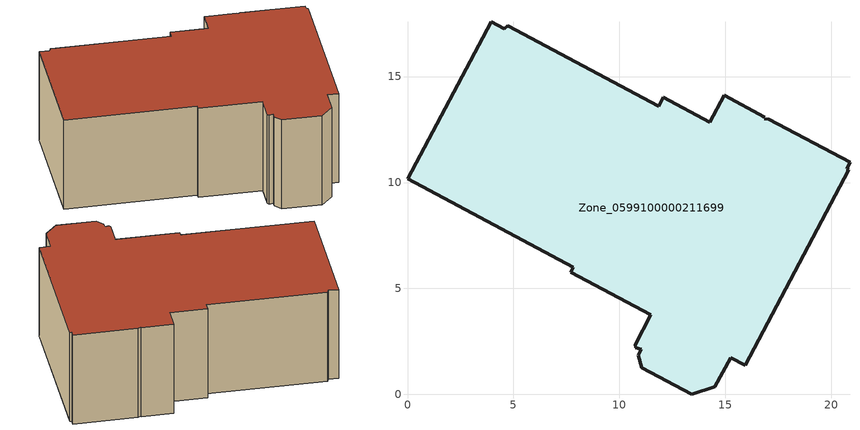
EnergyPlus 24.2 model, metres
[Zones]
Zone_0599100000211699
 floor ground (C_G): 20.73,10.66 20.83,10.61 15.94,1.38 15.25,1.74 14.51,0.35 13.42,0 11.06,1.26 10.89,1.84 11.04,2.12 10.78,2.2 10.74,2.35 11.48,3.75 7.71,5.76 7.83,6 0,10.18 3.95,17.6 4.56,17.25 4.73,17.39 11.85,13.6 12.07,14.03 14.27,12.84 14.95,14.11 16.87,13.09 16.83,13.02 17.04,13 20.88,10.96 z1.25
 wall outside (C_F): 3.95,17.6 0,10.18 7.83,6 7.71,5.76 11.48,3.75 10.74,2.35 10.78,2.2 11.04,2.12 10.89,1.84 11.06,1.26 13.42,0 14.51,0.35 15.25,1.74 15.94,1.38 20.83,10.61 20.73,10.66 20.88,10.96 17.04,13 16.83,13.02 16.87,13.09 14.95,14.11 14.27,12.84 12.07,14.03 11.85,13.6 4.73,17.39 4.56,17.25 3.95,17.6 z1.25:8.13
 roof outside (C_R): 20.83,10.61 20.73,10.66 20.88,10.96 17.04,13 16.83,13.02 16.87,13.09 14.95,14.11 14.27,12.84 12.07,14.03 11.85,13.6 4.73,17.39 4.56,17.25 3.95,17.6 0,10.18 7.83,6 7.71,5.76 11.48,3.75 10.74,2.35 10.78,2.2 11.04,2.12 10.89,1.84 11.06,1.26 13.42,0 14.51,0.35 15.25,1.74 15.94,1.38 z8.13
[BUILDING]
Pand.0599100000211699: North Axis=0; Terrain=City; Loads Convergence Tolerance Value=0.04; Temperature Convergence Tolerance Value=0.4; Solar Distribution=FullExterior; Maximum Number of Warmup Days=25; Minimum Number of Warmup Days=1
[Site:Location]
Rotterdam.The.Hague.AP_ZH_NLD Design_Conditions: Latitude=51.96; Longitude=4.45; Time Zone=1; Elevation=-4.5
[SITE:GROUNDTEMPERATURE:BUILDINGSURFACE]
18, 18, 18, 18, 18, 18, 18, 18, 18, 18, 18, 18
[MATERIAL] Thermal Absorptance=0.9; Solar Absorptance=0.7; Visible Absorptance=0.7
Name | Roughness | Thickness | Conductivity | Density | Specific Heat
G.D.1992-2005 | MediumSmooth | 0.15 | 0.06 | 540 | 1210
F.D.1992-2005 | Rough | 0.3 | 0.12 | 1920 | 840
R.D.1992-2005 | MediumRough | 0.2 | 0.08 | 1500 | 1000
[CONSTRUCTION]
C_G: G.D.1992-2005
C_F: F.D.1992-2005
C_R: R.D.1992-2005
[ZONE]
Zone_0599100000211699: Type=1; Multiplier=1; Ceiling Height=Autocalculate; Volume=Autocalculate; Floor Area=autocalculate; Part of Total Floor Area=Yes
[ZONEINFILTRATION:DESIGNFLOWRATE]
Infil_Zone_0599100000211699: Zone or ZoneList or Space or SpaceList=Zone_0599100000211699; Schedule=AlwaysOn; Design Flow Rate Calculation Method=Flow/Area; Flow Rate per Floor Area=0.0021; Constant Term Coefficient=1; Temperature Term Coefficient=0; Velocity Term Coefficient=0; Velocity Squared Term Coefficient=0
[HVACTEMPLATE:ZONE:IDEALLOADSAIRSYSTEM]
Zone_0599100000211699: Maximum Heating Supply Air Temperature=50; Minimum Cooling Supply Air Temperature=13; Maximum Heating Supply Air Humidity Ratio=0.0156; Minimum Cooling Supply Air Humidity Ratio=0.0077; Heating Limit=NoLimit; Cooling Limit=NoLimit; Dehumidification Control Type=ConstantSensibleHeatRatio; Cooling Sensible Heat Ratio=0.7; Dehumidification Setpoint=60; Humidification Control Type=None; Humidification Setpoint=30; Outdoor Air Method=None; Outdoor Air Flow Rate per Person=0.00944; Outdoor Air Flow Rate per Zone Floor Area=0; Outdoor Air Flow Rate per Zone=0; Demand Controlled Ventilation Type=None; Outdoor Air Economizer Type=NoEconomizer; Heat Recovery Type=None; Sensible Heat Recovery Effectiveness=0.7; Latent Heat Recovery Effectiveness=0.65
[ZONECONTROL:THERMOSTAT]
ThermostatControl_Zone_0599100000211699: Zone or ZoneList=Zone_0599100000211699; Control Type Schedule=DualSetpointControlType; Control 1=Thermostat_Zone_0599100000211699; Temperature Difference Between Cutout And Setpoint=0
[THERMOSTATSETPOINT:DUALSETPOINT]
Thermostat_Zone_0599100000211699: Heating Setpoint Temperature Schedule=HeatingSetpoint_Zone_0599100000211699; Cooling Setpoint Temperature Schedule=CoolingSetpoint_Zone_0599100000211699
[SCHEDULE:COMPACT]
HeatingSetpoint_Zone_0599100000211699: Through: 12/31, For: AllDays, Until: 24:00, 21
CoolingSetpoint_Zone_0599100000211699: Through: 12/31, For: AllDays, Until: 24:00, 24
DualSetpointControlType: Through: 12/31, For: AllDays, Until: 24:00, 4
AlwaysOn: Through: 12/31, For: AllDays, Until: 24:00, 1
